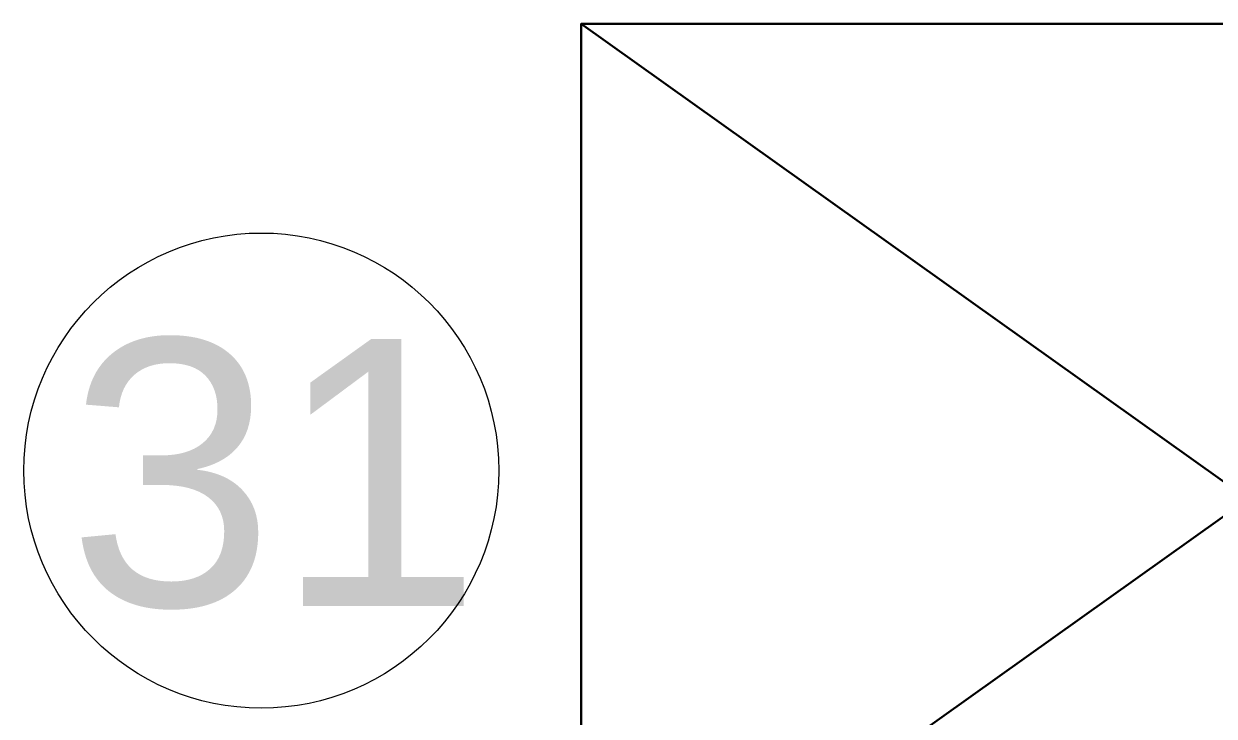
# Model space of a CAD drawing. Header units: millimetres. Extents: x -159872 to 386485, y -250577 to 158966.
# Drawn here: x 158849 to 159206.1, y 9033.7 to 9241.3 of the extents above; entities that cross this region are included whole.
import ezdxf

# ---------------------------------------------------------------- set-up
doc = ezdxf.new("R2010")
doc.units = ezdxf.units.MM
doc.layers.get('0').update_dxf_attribs({"lineweight": 25})
doc.layers.add('LDS-equipment-kitchen equipment', color=3, linetype='Continuous', lineweight=13)
doc.styles.add('Swiss 721 Light Extended BT', font='')
doc.styles.get('Swiss 721 Light Extended BT').set_extended_font_data('Swiss 721 Light Extended BT')

# ---------------------------------------------------------------- blocks, each defined once
blk = doc.blocks.new('A$C8c4223e1')
at = {"lineweight": 25, "transparency": 33554687}
mesh = blk.add_polyface(dxfattribs=at)
corners = [(430, 285, 165), (30, 285), (30, 285, 165), (430, 285), (30, 0), (30, 0, 165), (430, 0), (430, 0, 165)]
mesh.append_faces([[corners[k] for k in face] for face in [(5, 7, 2, 2), (2, 7, 0, 0), (6, 4, 3, 3), (3, 4, 1, 1), (6, 3, 7, 7), (7, 3, 0, 0), (4, 6, 5, 5), (5, 6, 7, 7), (1, 4, 2, 2), (2, 4, 5, 5), (3, 1, 0, 0), (0, 1, 2, 2)]], dxfattribs={"vtx3": -1})
blk = doc.blocks.new('Group-410')
at = {"layer": 'LDS-equipment-kitchen equipment'}
blk.add_circle((98246.74, 45564.83), 71.24, dxfattribs=at)
blk.add_blockref('A$C8c4223e1', (98312.75, 45413.8), dxfattribs=at)
at = {"layer": 'LDS-equipment-kitchen equipment', "insert": (98250.74, 45563.68), "char_height": 80, "attachment_point": 5, "rotation": 0.0005, "line_spacing_factor": 0.25, "style": 'Swiss 721 Light Extended BT'}
blk.add_mtext('31', dxfattribs=at)

msp = doc.modelspace()

# ---------------------------------------------------------------- block references
at = {"layer": 'LDS-equipment-kitchen equipment', "color": 7}
msp.add_blockref('Group-410', (60673.51323, -36457.51522), dxfattribs=at)

doc.saveas('drawing.dxf')
